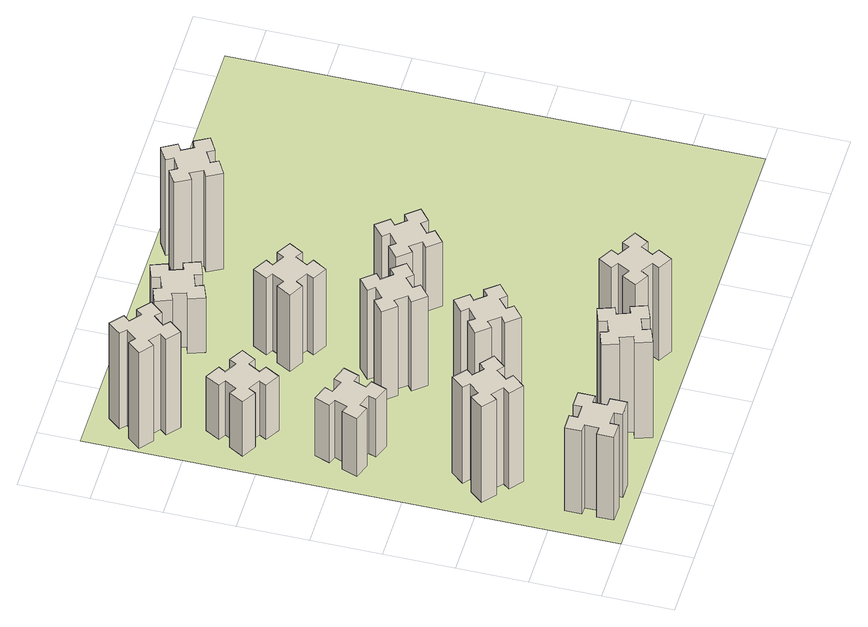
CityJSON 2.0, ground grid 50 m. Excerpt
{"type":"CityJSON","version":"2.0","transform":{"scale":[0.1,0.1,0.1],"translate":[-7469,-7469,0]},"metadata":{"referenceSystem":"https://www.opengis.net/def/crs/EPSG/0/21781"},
"CityObjects":{
"building1":{"type":"Building","attributes":{"class":"1000","function":"1000","usage":"1000","yearOfConstruction":2016,"roofType":"1000","measuredHeight":78,"storeysAboveGround":30,"storeysBelowGround":0},"geometry":[{"type":"Solid","lod":"1","boundaries":[[[[0,1,2,3,4,5,6,7,8,9,10,11,12,13,14,15,16,17,18,19]],[[17,16,20,21]],[[16,15,22,20]],[[15,14,23,22]],[[14,13,24,23]],[[13,12,25,24]],[[12,11,26,25]],[[11,10,27,26]],[[10,9,28,27]],[[9,8,29,28]],[[8,7,30,29]],[[7,6,31,30]],[[6,5,32,31]],[[5,4,33,32]],[[4,3,34,33]],[[3,2,35,34]],[[2,1,36,35]],[[1,0,37,36]],[[0,19,38,37]],[[19,18,39,38]],[[18,17,21,39]],[[24,25,26,27,28,29,30,31,32,33,34,35,36,37,38,39,21,20,22,23]]]]}]},
"building2":{"type":"Building","attributes":{"class":"1000","function":"1000","usage":"1000","yearOfConstruction":2016,"roofType":"1000","measuredHeight":90,"storeysAboveGround":30,"storeysBelowGround":0},"geometry":[{"type":"Solid","lod":"1","boundaries":[[[[40,41,42,43,44,45,46,47,48,49,50,51,52,53,54,55,56,57,58,59]],[[57,56,60,61]],[[56,55,62,60]],[[55,54,63,62]],[[54,53,64,63]],[[53,52,65,64]],[[52,51,66,65]],[[51,50,67,66]],[[50,49,68,67]],[[49,48,69,68]],[[48,47,70,69]],[[47,46,71,70]],[[46,45,72,71]],[[45,44,73,72]],[[44,43,74,73]],[[43,42,75,74]],[[42,41,76,75]],[[41,40,77,76]],[[40,59,78,77]],[[59,58,79,78]],[[58,57,61,79]],[[64,65,66,67,68,69,70,71,72,73,74,75,76,77,78,79,61,60,62,63]]]]}]},
"building3":{"type":"Building","attributes":{"class":"1000","function":"1000","usage":"1000","yearOfConstruction":2016,"roofType":"1000","measuredHeight":54,"storeysAboveGround":30,"storeysBelowGround":0},"geometry":[{"type":"Solid","lod":"1","boundaries":[[[[80,81,82,83,84,85,86,87,88,89,90,91,92,93,94,95,96,97,98,99]],[[97,96,100,101]],[[96,95,102,100]],[[95,94,103,102]],[[94,93,104,103]],[[93,92,105,104]],[[92,91,106,105]],[[91,90,107,106]],[[90,89,108,107]],[[89,88,109,108]],[[88,87,110,109]],[[87,86,111,110]],[[86,85,112,111]],[[85,84,113,112]],[[84,83,114,113]],[[83,82,115,114]],[[82,81,116,115]],[[81,80,117,116]],[[80,99,118,117]],[[99,98,119,118]],[[98,97,101,119]],[[104,105,106,107,108,109,110,111,112,113,114,115,116,117,118,119,101,100,102,103]]]]}]},
"building4":{"type":"Building","attributes":{"class":"1000","function":"1000","usage":"1000","yearOfConstruction":2016,"roofType":"1000","measuredHeight":51,"storeysAboveGround":30,"storeysBelowGround":0},"geometry":[{"type":"Solid","lod":"1","boundaries":[[[[120,121,122,123,124,125,126,127,128,129,130,131,132,133,134,135,136,137,138,139]],[[137,136,140,141]],[[136,135,142,140]],[[135,134,143,142]],[[134,133,144,143]],[[133,132,145,144]],[[132,131,146,145]],[[131,130,147,146]],[[130,129,148,147]],[[129,128,149,148]],[[128,127,150,149]],[[127,126,151,150]],[[126,125,152,151]],[[125,124,153,152]],[[124,123,154,153]],[[123,122,155,154]],[[122,121,156,155]],[[121,120,157,156]],[[120,139,158,157]],[[139,138,159,158]],[[138,137,141,159]],[[144,145,146,147,148,149,150,151,152,153,154,155,156,157,158,159,141,140,142,143]]]]}]},
"building5":{"type":"Building","attributes":{"class":"1000","function":"1000","usage":"1000","yearOfConstruction":2016,"roofType":"1000","measuredHeight":90,"storeysAboveGround":30,"storeysBelowGround":0},"geometry":[{"type":"Solid","lod":"1","boundaries":[[[[160,161,162,163,164,165,166,167,168,169,170,171,172,173,174,175,176,177,178,179]],[[177,176,180,181]],[[176,175,182,180]],[[175,174,183,182]],[[174,173,184,183]],[[173,172,185,184]],[[172,171,186,185]],[[171,170,187,186]],[[170,169,188,187]],[[169,168,189,188]],[[168,167,190,189]],[[167,166,191,190]],[[166,165,192,191]],[[165,164,193,192]],[[164,163,194,193]],[[163,162,195,194]],[[162,161,196,195]],[[161,160,197,196]],[[160,179,198,197]],[[179,178,199,198]],[[178,177,181,199]],[[184,185,186,187,188,189,190,191,192,193,194,195,196,197,198,199,181,180,182,183]]]]}]},
"building6":{"type":"Building","attributes":{"class":"1000","function":"1000","usage":"1000","yearOfConstruction":2016,"roofType":"1000","measuredHeight":90,"storeysAboveGround":30,"storeysBelowGround":0},"geometry":[{"type":"Solid","lod":"1","boundaries":[[[[200,201,202,203,204,205,206,207,208,209,210,211,212,213,214,215,216,217,218,219]],[[217,216,220,221]],[[216,215,222,220]],[[215,214,223,222]],[[214,213,224,223]],[[213,212,225,224]],[[212,211,226,225]],[[211,210,227,226]],[[210,209,228,227]],[[209,208,229,228]],[[208,207,230,229]],[[207,206,231,230]],[[206,205,232,231]],[[205,204,233,232]],[[204,203,234,233]],[[203,202,235,234]],[[202,201,236,235]],[[201,200,237,236]],[[200,219,238,237]],[[219,218,239,238]],[[218,217,221,239]],[[224,225,226,227,228,229,230,231,232,233,234,235,236,237,238,239,221,220,222,223]]]]}]},
"building7":{"type":"Building","attributes":{"class":"1000","function":"1000","usage":"1000","yearOfConstruction":2016,"roofType":"1000","measuredHeight":81,"storeysAboveGround":30,"storeysBelowGround":0},"geometry":[{"type":"Solid","lod":"1","boundaries":[[[[240,241,242,243,244,245,246,247,248,249,250,251,252,253,254,255,256,257,258,259]],[[257,256,260,261]],[[256,255,262,260]],[[255,254,263,262]],[[254,253,264,263]],[[253,252,265,264]],[[252,251,266,265]],[[251,250,267,266]],[[250,249,268,267]],[[249,248,269,268]],[[248,247,270,269]],[[247,246,271,270]],[[246,245,272,271]],[[245,244,273,272]],[[244,243,274,273]],[[243,242,275,274]],[[242,241,276,275]],[[241,240,277,276]],[[240,259,278,277]],[[259,258,279,278]],[[258,257,261,279]],[[264,265,266,267,268,269,270,271,272,273,274,275,276,277,278,279,261,260,262,263]]]]}]},
"building8":{"type":"Building","attributes":{"class":"1000","function":"1000","usage":"1000","yearOfConstruction":2016,"roofType":"1000","measuredHeight":84,"storeysAboveGround":30,"storeysBelowGround":0},"geometry":[{"type":"Solid","lod":"1","boundaries":[[[[280,281,282,283,284,285,286,287,288,289,290,291,292,293,294,295,296,297,298,299]],[[297,296,300,301]],[[296,295,302,300]],[[295,294,303,302]],[[294,293,304,303]],[[293,292,305,304]],[[292,291,306,305]],[[291,290,307,306]],[[290,289,308,307]],[[289,288,309,308]],[[288,287,310,309]],[[287,286,311,310]],[[286,285,312,311]],[[285,284,313,312]],[[284,283,314,313]],[[283,282,315,314]],[[282,281,316,315]],[[281,280,317,316]],[[280,299,318,317]],[[299,298,319,318]],[[298,297,301,319]],[[304,305,306,307,308,309,310,311,312,313,314,315,316,317,318,319,301,300,302,303]]]]}]},
"building9":{"type":"Building","attributes":{"class":"1000","function":"1000","usage":"1000","yearOfConstruction":2016,"roofType":"1000","measuredHeight":87,"storeysAboveGround":30,"storeysBelowGround":0},"geometry":[{"type":"Solid","lod":"1","boundaries":[[[[320,321,322,323,324,325,326,327,328,329,330,331,332,333,334,335,336,337,338,339]],[[337,336,340,341]],[[336,335,342,340]],[[335,334,343,342]],[[334,333,344,343]],[[333,332,345,344]],[[332,331,346,345]],[[331,330,347,346]],[[330,329,348,347]],[[329,328,349,348]],[[328,327,350,349]],[[327,326,351,350]],[[326,325,352,351]],[[325,324,353,352]],[[324,323,354,353]],[[323,322,355,354]],[[322,321,356,355]],[[321,320,357,356]],[[320,339,358,357]],[[339,338,359,358]],[[338,337,341,359]],[[344,345,346,347,348,349,350,351,352,353,354,355,356,357,358,359,341,340,342,343]]]]}]},
"building10":{"type":"Building","attributes":{"class":"1000","function":"1000","usage":"1000","yearOfConstruction":2016,"roofType":"1000","measuredHeight":72,"storeysAboveGround":30,"storeysBelowGround":0},"geometry":[{"type":"Solid","lod":"1","boundaries":[[[[360,361,362,363,364,365,366,367,368,369,370,371,372,373,374,375,376,377,378,379]],[[377,376,380,381]],[[376,375,382,380]],[[375,374,383,382]],[[374,373,384,383]],[[373,372,385,384]],[[372,371,386,385]],[[371,370,387,386]],[[370,369,388,387]],[[369,368,389,388]],[[368,367,390,389]],[[367,366,391,390]],[[366,365,392,391]],[[365,364,393,392]],[[364,363,394,393]],[[363,362,395,394]],[[362,361,396,395]],[[361,360,397,396]],[[360,379,398,397]],[[379,378,399,398]],[[378,377,381,399]],[[384,385,386,387,388,389,390,391,392,393,394,395,396,397,398,399,381,380,382,383]]]]}]},
"building11":{"type":"Building","attributes":{"class":"1000","function":"1000","usage":"1000","yearOfConstruction":2016,"roofType":"1000","measuredHeight":51,"storeysAboveGround":30,"storeysBelowGround":0},"geometry":[{"type":"Solid","lod":"1","boundaries":[[[[400,401,402,403,404,405,406,407,408,409,410,411,412,413,414,415,416,417,418,419]],[[417,416,420,421]],[[416,415,422,420]],[[415,414,423,422]],[[414,413,424,423]],[[413,412,425,424]],[[412,411,426,425]],[[411,410,427,426]],[[410,409,428,427]],[[409,408,429,428]],[[408,407,430,429]],[[407,406,431,430]],[[406,405,432,431]],[[405,404,433,432]],[[404,403,434,433]],[[403,402,435,434]],[[402,401,436,435]],[[401,400,437,436]],[[400,419,438,437]],[[419,418,439,438]],[[418,417,421,439]],[[424,425,426,427,428,429,430,431,432,433,434,435,436,437,438,439,421,420,422,423]]]]}]},
"building12":{"type":"Building","attributes":{"class":"1000","function":"1000","usage":"1000","yearOfConstruction":2016,"roofType":"1000","measuredHeight":60,"storeysAboveGround":30,"storeysBelowGround":0},"geometry":[{"type":"Solid","lod":"1","boundaries":[[[[440,441,442,443,444,445,446,447,448,449,450,451,452,453,454,455,456,457,458,459]],[[457,456,460,461]],[[456,455,462,460]],[[455,454,463,462]],[[454,453,464,463]],[[453,452,465,464]],[[452,451,466,465]],[[451,450,467,466]],[[450,449,468,467]],[[449,448,469,468]],[[448,447,470,469]],[[447,446,471,470]],[[446,445,472,471]],[[445,444,473,472]],[[444,443,474,473]],[[443,442,475,474]],[[442,441,476,475]],[[441,440,477,476]],[[440,459,478,477]],[[459,458,479,478]],[[458,457,461,479]],[[464,465,466,467,468,469,470,471,472,473,474,475,476,477,478,479,461,460,462,463]]]]}]},
"building13":{"type":"Building","attributes":{"class":"1000","function":"1000","usage":"1000","yearOfConstruction":2016,"roofType":"1000","measuredHeight":90,"storeysAboveGround":30,"storeysBelowGround":0},"geometry":[{"type":"Solid","lod":"1","boundaries":[[[[480,481,482,483,484,485,486,487,488,489,490,491,492,493,494,495,496,497,498,499]],[[497,496,500,501]],[[496,495,502,500]],[[495,494,503,502]],[[494,493,504,503]],[[493,492,505,504]],[[492,491,506,505]],[[491,490,507,506]],[[490,489,508,507]],[[489,488,509,508]],[[488,487,510,509]],[[487,486,511,510]],[[486,485,512,511]],[[485,484,513,512]],[[484,483,514,513]],[[483,482,515,514]],[[482,481,516,515]],[[481,480,517,516]],[[480,499,518,517]],[[499,498,519,518]],[[498,497,501,519]],[[504,505,506,507,508,509,510,511,512,513,514,515,516,517,518,519,501,500,502,503]]]]}]},
"landuse1":{"type":"LandUse","attributes":{"name":"plot1","function":"1010"},"geometry":[{"type":"MultiSurface","lod":"1","boundaries":[[[520,521,522,523]]]}]}
},
"vertices":[
[265,325,0],[265,225,0],[205,225,0],[205,105,0],[325,105,0],[325,165,0],[425,165,0],[425,105,0],[545,105,0],[545,225,0],[485,225,0],[485,325,0],[545,325,0],[545,445,0],[425,445,0],[425,385,0],[325,385,0],[325,445,0],[205,445,0],[205,325,0],[325,385,780],[325,445,780],[425,385,780],[425,445,780],[545,445,780],[545,325,780],[485,325,780],[485,225,780],[545,225,780],[545,105,780],[425,105,780],[425,165,780],[325,165,780],[325,105,780],[205,105,780],[205,225,780],[265,225,780],[265,325,780],[205,325,780],[205,445,780],
[484,1067,0],[408,1132,0],[446,1178,0],[354,1255,0],[277,1163,0],[323,1124,0],[259,1048,0],[213,1086,0],[136,994,0],[228,917,0],[266,963,0],[343,899,0],[304,853,0],[396,776,0],[473,868,0],[427,906,0],[492,983,0],[538,944,0],[615,1036,0],[523,1113,0],[492,983,900],[538,944,900],[427,906,900],[473,868,900],[396,776,900],[304,853,900],[343,899,900],[266,963,900],[228,917,900],[136,994,900],[213,1086,900],[259,1048,900],[323,1124,900],[277,1163,900],[354,1255,900],[446,1178,900],[408,1132,900],[484,1067,900],[523,1113,900],[615,1036,900],
[291,1869,0],[385,1835,0],[364,1779,0],[477,1737,0],[518,1850,0],[462,1871,0],[496,1965,0],[552,1944,0],[593,2057,0],[480,2098,0],[460,2042,0],[366,2076,0],[387,2132,0],[274,2173,0],[233,2060,0],[289,2040,0],[255,1946,0],[199,1967,0],[157,1854,0],[270,1813,0],[255,1946,540],[199,1967,540],[289,2040,540],[233,2060,540],[274,2173,540],[387,2132,540],[366,2076,540],[460,2042,540],[480,2098,540],[593,2057,540],[552,1944,540],[496,1965,540],[462,1871,540],[518,1850,540],[477,1737,540],[364,1779,540],[385,1835,540],[291,1869,540],[270,1813,540],[157,1854,540],
[446,2597,0],[496,2684,0],[548,2654,0],[608,2758,0],[504,2818,0],[474,2766,0],[387,2816,0],[417,2868,0],[313,2928,0],[253,2824,0],[305,2794,0],[255,2707,0],[203,2737,0],[143,2633,0],[247,2573,0],[277,2625,0],[364,2575,0],[334,2523,0],[438,2463,0],[498,2567,0],[364,2575,510],[334,2523,510],[277,2625,510],[247,2573,510],[143,2633,510],[203,2737,510],[255,2707,510],[305,2794,510],[253,2824,510],[313,2928,510],[417,2868,510],[387,2816,510],[474,2766,510],[504,2818,510],[608,2758,510],[548,2654,510],[496,2684,510],[446,2597,510],[498,2567,510],[438,2463,510],
[1236,266,0],[1202,360,0],[1258,380,0],[1217,493,0],[1104,452,0],[1125,396,0],[1031,362,0],[1010,418,0],[897,377,0],[939,264,0],[995,285,0],[1029,191,0],[973,170,0],[1014,57,0],[1127,99,0],[1106,155,0],[1200,189,0],[1220,133,0],[1333,174,0],[1292,287,0],[1200,189,900],[1220,133,900],[1106,155,900],[1127,99,900],[1014,57,900],[973,170,900],[1029,191,900],[995,285,900],[939,264,900],[897,377,900],[1010,418,900],[1031,362,900],[1125,396,900],[1104,452,900],[1217,493,900],[1258,380,900],[1202,360,900],[1236,266,900],[1292,287,900],[1333,174,900],
[384,3387,0],[308,3452,0],[346,3498,0],[254,3575,0],[177,3483,0],[223,3444,0],[159,3368,0],[113,3406,0],[36,3314,0],[128,3237,0],[166,3283,0],[243,3219,0],[204,3173,0],[296,3096,0],[373,3188,0],[327,3226,0],[392,3303,0],[438,3264,0],[515,3356,0],[423,3433,0],[392,3303,900],[438,3264,900],[327,3226,900],[373,3188,900],[296,3096,900],[204,3173,900],[243,3219,900],[166,3283,900],[128,3237,900],[36,3314,900],[113,3406,900],[159,3368,900],[223,3444,900],[177,3483,900],[254,3575,900],[346,3498,900],[308,3452,900],[384,3387,900],[423,3433,900],[515,3356,900],
[1083,1332,0],[1006,1267,0],[968,1313,0],[876,1236,0],[953,1144,0],[999,1183,0],[1063,1106,0],[1017,1068,0],[1094,976,0],[1186,1053,0],[1148,1099,0],[1224,1163,0],[1263,1117,0],[1355,1194,0],[1278,1286,0],[1232,1248,0],[1167,1324,0],[1213,1363,0],[1136,1455,0],[1044,1378,0],[1167,1324,810],[1213,1363,810],[1232,1248,810],[1278,1286,810],[1355,1194,810],[1263,1117,810],[1224,1163,810],[1148,1099,810],[1186,1053,810],[1094,976,810],[1017,1068,810],[1063,1106,810],[999,1183,810],[953,1144,810],[876,1236,810],[968,1313,810],[1006,1267,810],[1083,1332,810],[1044,1378,810],[1136,1455,810],
[1083,1972,0],[1006,1907,0],[968,1953,0],[876,1876,0],[953,1784,0],[999,1823,0],[1063,1746,0],[1017,1708,0],[1094,1616,0],[1186,1693,0],[1148,1739,0],[1224,1803,0],[1263,1757,0],[1355,1834,0],[1278,1926,0],[1232,1888,0],[1167,1964,0],[1213,2003,0],[1136,2095,0],[1044,2018,0],[1167,1964,840],[1213,2003,840],[1232,1888,840],[1278,1926,840],[1355,1834,840],[1263,1757,840],[1224,1803,840],[1148,1739,840],[1186,1693,840],[1094,1616,840],[1017,1708,840],[1063,1746,840],[999,1823,840],[953,1784,840],[876,1876,840],[968,1953,840],[1006,1907,840],[1083,1972,840],[1044,2018,840],[1136,2095,840],
[1657,305,0],[1744,255,0],[1714,203,0],[1818,143,0],[1878,247,0],[1826,277,0],[1876,364,0],[1928,334,0],[1988,438,0],[1884,498,0],[1854,446,0],[1767,496,0],[1797,548,0],[1693,608,0],[1633,504,0],[1685,474,0],[1635,387,0],[1583,417,0],[1523,313,0],[1627,253,0],[1635,387,870],[1583,417,870],[1685,474,870],[1633,504,870],[1693,608,870],[1797,548,870],[1767,496,870],[1854,446,870],[1884,498,870],[1988,438,870],[1928,334,870],[1876,364,870],[1826,277,870],[1878,247,870],[1818,143,870],[1714,203,870],[1744,255,870],[1657,305,870],[1627,253,870],[1523,313,870],
[1314,2666,0],[1227,2716,0],[1257,2768,0],[1153,2828,0],[1093,2724,0],[1145,2694,0],[1095,2607,0],[1043,2637,0],[983,2533,0],[1087,2473,0],[1117,2525,0],[1204,2475,0],[1174,2423,0],[1278,2363,0],[1338,2467,0],[1286,2497,0],[1336,2584,0],[1388,2554,0],[1448,2658,0],[1344,2718,0],[1336,2584,720],[1388,2554,720],[1286,2497,720],[1338,2467,720],[1278,2363,720],[1174,2423,720],[1204,2475,720],[1117,2525,720],[1087,2473,720],[983,2533,720],[1043,2637,720],[1095,2607,720],[1145,2694,720],[1093,2724,720],[1153,2828,720],[1257,2768,720],[1227,2716,720],[1314,2666,720],[1344,2718,720],[1448,2658,720],
[1125,3456,0],[1031,3422,0],[1010,3478,0],[897,3437,0],[939,3324,0],[995,3345,0],[1029,3251,0],[973,3230,0],[1014,3117,0],[1127,3159,0],[1106,3215,0],[1200,3249,0],[1220,3193,0],[1333,3234,0],[1292,3347,0],[1236,3326,0],[1202,3420,0],[1258,3440,0],[1217,3553,0],[1104,3512,0],[1202,3420,510],[1258,3440,510],[1236,3326,510],[1292,3347,510],[1333,3234,510],[1220,3193,510],[1200,3249,510],[1106,3215,510],[1127,3159,510],[1014,3117,510],[973,3230,510],[1029,3251,510],[995,3345,510],[939,3324,510],[897,3437,510],[1010,3478,510],[1031,3422,510],[1125,3456,510],[1104,3512,510],[1217,3553,510],
[1972,1988,0],[1907,2064,0],[1953,2103,0],[1876,2195,0],[1784,2118,0],[1823,2072,0],[1746,2007,0],[1708,2053,0],[1616,1976,0],[1693,1884,0],[1739,1923,0],[1803,1846,0],[1757,1808,0],[1834,1716,0],[1926,1793,0],[1888,1839,0],[1964,1903,0],[2003,1857,0],[2095,1934,0],[2018,2026,0],[1964,1903,600],[2003,1857,600],[1888,1839,600],[1926,1793,600],[1834,1716,600],[1757,1808,600],[1803,1846,600],[1739,1923,600],[1693,1884,600],[1616,1976,600],[1708,2053,600],[1746,2007,600],[1823,2072,600],[1784,2118,600],[1876,2195,600],[1953,2103,600],[1907,2064,600],[1972,1988,600],[2018,2026,600],[2095,1934,600],
[1844,3556,0],[1757,3506,0],[1727,3558,0],[1623,3498,0],[1683,3394,0],[1735,3424,0],[1785,3337,0],[1733,3307,0],[1793,3203,0],[1897,3263,0],[1867,3315,0],[1954,3365,0],[1984,3313,0],[2088,3373,0],[2028,3477,0],[1976,3447,0],[1926,3534,0],[1978,3564,0],[1918,3668,0],[1814,3608,0],[1926,3534,900],[1978,3564,900],[1976,3447,900],[2028,3477,900],[2088,3373,900],[1984,3313,900],[1954,3365,900],[1867,3315,900],[1897,3263,900],[1793,3203,900],[1733,3307,900],[1785,3337,900],[1735,3424,900],[1683,3394,900],[1623,3498,900],[1727,3558,900],[1757,3506,900],[1844,3556,900],[1814,3608,900],[1918,3668,900],
[5,3705,0],[3705,3705,0],[3705,5,0],[5,5,0]
]}
